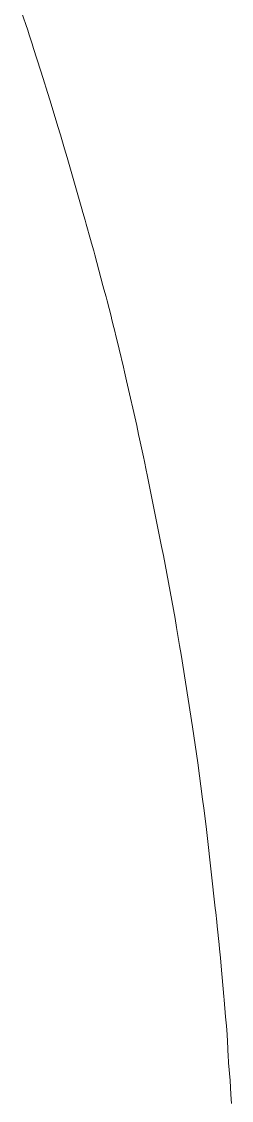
# Model space of a CAD drawing. Header units: metres. Extents: x 3 to 1027712, y 40 to 4430649.
# Drawn here: x 1027454 to 1027705, y 4425320 to 4426611 of the extents above; entities that cross this region are included whole.
import ezdxf

# ---------------------------------------------------------------- set-up
doc = ezdxf.new("R2010")
doc.units = ezdxf.units.M
doc.header["$MEASUREMENT"] = 0
doc.layers.add('RN_LIC_5_km', color=7, linetype='Continuous', lineweight=9, true_color=0xe5f2bf)
doc.layers.add('RN_ZEPA_5_km', color=7, linetype='Continuous', lineweight=9, true_color=0xc2d3f2)

msp = doc.modelspace()

# ---------------------------------------------------------------- linework, layer by layer
at = {"layer": 'RN_LIC_5_km'}
msp.add_lwpolyline([(1027454.2, 4426622.3), (1027461.4, 4426600.6), (1027463.2, 4426595.2), (1027466.7, 4426584.3), (1027468.5, 4426578.9), (1027476.7, 4426553), (1027479.9, 4426542.9), (1027485.1, 4426526.1), (1027488.2, 4426516), (1027497.5, 4426485.6), (1027500.5, 4426475.5), (1027505.5, 4426458.6), (1027508.5, 4426448.4), (1027526.2, 4426387.1), (1027527.5, 4426382.5), (1027530.1, 4426373.3), (1027531.4, 4426368.7), (1027536.5, 4426350.4), (1027537.8, 4426345.8), (1027540.3, 4426336.6), (1027541.5, 4426332), (1027551.4, 4426295.2), (1027552.6, 4426290.6), (1027555, 4426281.5), (1027556.2, 4426276.9), (1027561, 4426258.6), (1027562.1, 4426254.1), (1027564.4, 4426245), (1027565.5, 4426240.6), (1027566.9, 4426235.1), (1027569.5, 4426224.2), (1027570.8, 4426218.8), (1027575.9, 4426197.3), (1027577.1, 4426191.9), (1027579.6, 4426181.2), (1027580.8, 4426175.8), (1027590.5, 4426133), (1027591.7, 4426127.6), (1027594, 4426116.9), (1027595.2, 4426111.6), (1027599.7, 4426090.1), (1027600.9, 4426084.7), (1027603.1, 4426074), (1027604.2, 4426068.6), (1027621.5, 4425982.8), (1027623.6, 4425972.1), (1027627.7, 4425950.6), (1027629.7, 4425939.8), (1027637.5, 4425896.8), (1027639.3, 4425886), (1027643, 4425864.4), (1027644.7, 4425853.6), (1027658.3, 4425767.2), (1027659.9, 4425756.3), (1027663.1, 4425734.7), (1027664.6, 4425723.9), (1027670.4, 4425680.5), (1027671.8, 4425669.6), (1027674.5, 4425647.9), (1027675.8, 4425637.1), (1027685.6, 4425550.1), (1027686.2, 4425544.7), (1027687.3, 4425533.8), (1027687.9, 4425528.4), (1027690.1, 4425506.7), (1027690.6, 4425501.3), (1027691.7, 4425490.4), (1027692.6, 4425480.6), (1027695.7, 4425444.1), (1027696.1, 4425440.4), (1027697.9, 4425419.9), (1027698.8, 4425409.3), (1027699.6, 4425398.7), (1027700.6, 4425382.1), (1027701.1, 4425371.2), (1027701.3, 4425368), (1027701.5, 4425365.1), (1027703.2, 4425343.9), (1027704.2, 4425327.1), (1027704.8, 4425316.1)], dxfattribs=at)
at = {"layer": 'RN_ZEPA_5_km'}
msp.add_lwpolyline([(1027454.2, 4426622.3), (1027461.4, 4426600.6), (1027463.2, 4426595.2), (1027466.7, 4426584.3), (1027468.5, 4426578.9), (1027476.7, 4426553), (1027479.9, 4426542.9), (1027485.1, 4426526.1), (1027488.2, 4426516), (1027497.5, 4426485.6), (1027500.5, 4426475.5), (1027505.5, 4426458.6), (1027508.5, 4426448.4), (1027526.2, 4426387.1), (1027527.5, 4426382.5), (1027530.1, 4426373.3), (1027531.4, 4426368.7), (1027536.5, 4426350.4), (1027537.8, 4426345.8), (1027540.3, 4426336.6), (1027541.5, 4426332), (1027551.4, 4426295.2), (1027552.6, 4426290.6), (1027555, 4426281.5), (1027556.2, 4426276.9), (1027561, 4426258.6), (1027562.1, 4426254.1), (1027564.4, 4426245), (1027565.5, 4426240.6), (1027566.9, 4426235.1), (1027569.5, 4426224.2), (1027570.8, 4426218.8), (1027575.9, 4426197.3), (1027577.1, 4426191.9), (1027579.6, 4426181.2), (1027580.8, 4426175.8), (1027590.5, 4426133), (1027591.7, 4426127.6), (1027594, 4426116.9), (1027595.2, 4426111.6), (1027599.7, 4426090.1), (1027600.9, 4426084.7), (1027603.1, 4426074), (1027604.2, 4426068.6), (1027621.5, 4425982.8), (1027623.6, 4425972.1), (1027627.7, 4425950.6), (1027629.7, 4425939.8), (1027637.5, 4425896.8), (1027639.3, 4425886), (1027643, 4425864.4), (1027644.7, 4425853.6), (1027658.3, 4425767.2), (1027659.9, 4425756.3), (1027663.1, 4425734.7), (1027664.6, 4425723.9), (1027670.4, 4425680.5), (1027671.8, 4425669.6), (1027674.5, 4425647.9), (1027675.8, 4425637.1), (1027685.6, 4425550.1), (1027686.2, 4425544.7), (1027687.3, 4425533.8), (1027687.9, 4425528.4), (1027690.1, 4425506.7), (1027690.6, 4425501.3), (1027691.7, 4425490.4), (1027692.6, 4425480.6), (1027695.7, 4425444.1), (1027696.1, 4425440.4), (1027697.9, 4425419.9), (1027698.8, 4425409.3), (1027699.6, 4425398.7), (1027700.6, 4425382.1), (1027701.1, 4425371.2), (1027701.3, 4425368), (1027701.5, 4425365.1), (1027703.2, 4425343.9), (1027704.2, 4425327.1), (1027704.8, 4425316.1)], dxfattribs=at)

doc.saveas('drawing.dxf')
